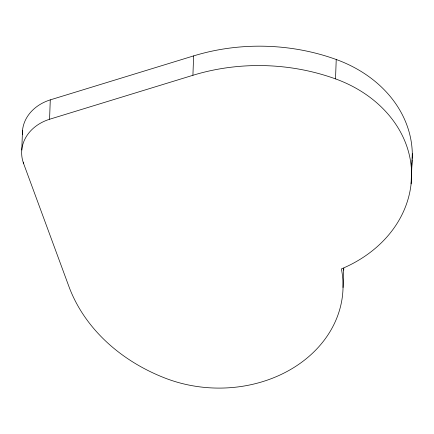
<?xml version="1.0" encoding="UTF-8"?>
<svg xmlns="http://www.w3.org/2000/svg" width="434" height="434" viewBox="0 0 434 434"><rect width="100%" height="100%" fill="white"/><g stroke="black" fill="none" stroke-linecap="round" stroke-linejoin="round"><path stroke-width="0.65" d="M21.776 150.028L22.487 130.639M411.562 171.17L411.096 183.875A130.466 107.648 2.1 0 1 341.395 268.896A125.773 103.775 2.1 0 1 293.747 367.609A125.773 103.775 2.1 0 1 165.218 378.15A177.832 146.73 2.1 0 1 68.843 286.326L23.577 163.472L23.626 162.132M23.577 163.472A44.132 36.413 2.1 0 1 49.568 119.258L50.279 99.869L193.624 55.899A190.135 156.886 2.1 0 1 336.231 59.501A124.818 102.988 2.1 0 1 412.257 158.421M49.568 119.258L192.913 75.294L193.624 55.899M411.096 183.875A124.818 102.988 2.1 0 0 335.52 78.89L336.231 59.501M343.044 287.53L343.755 268.141A125.773 103.775 2.1 0 1 343.69 270.138M411.638 169.168L411.806 164.486A124.818 102.988 2.1 0 0 412.191 159.772M411.589 173.079L412.3 153.69M192.913 75.294A190.135 156.886 2.1 0 1 335.52 78.89M411.806 164.486A130.466 107.648 2.1 0 1 411.66 165.761M22.378 134.518A44.132 36.413 2.1 0 1 50.279 99.869"/></g></svg>
